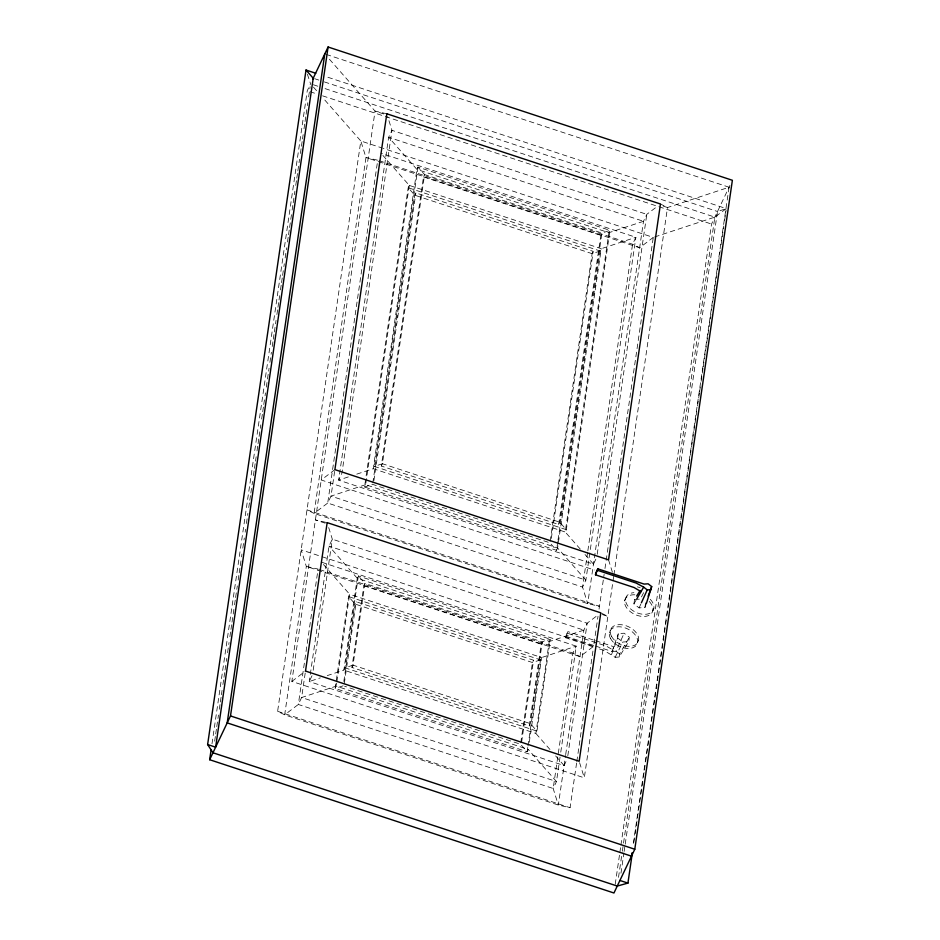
<?xml version="1.0" encoding="UTF-8"?>
<svg xmlns="http://www.w3.org/2000/svg" width="940" height="940" viewBox="0 0 940 940"><rect width="100%" height="100%" fill="white"/><g stroke="black" fill="none" stroke-linecap="round" stroke-linejoin="round"><path stroke-width="0.7" stroke-dasharray="4.7 3.53" d="M211.993 743.752L307.251 90.769L310.318 84.342M214.661 741.167L215.507 735.362M215.718 733.905L216.564 728.101M216.776 726.655L218.468 715.046M219.314 709.242L220.16 703.437M220.371 701.98L221.217 696.176M221.429 694.731L222.063 690.371M222.921 684.567L223.767 678.762M223.979 677.317L224.825 671.513M225.036 670.056L226.094 662.806M226.305 661.349L226.728 658.447M227.574 652.642L229.055 642.49M229.9 636.686L230.746 630.881M230.958 629.436L231.804 623.631M232.016 622.174L234.342 606.218M234.554 604.761L235.4 598.956M235.623 597.511L237.315 585.902M238.161 580.097L239.007 574.293M239.218 572.836L240.064 567.032M240.276 565.586L241.333 558.325M241.545 556.88L241.968 553.977M242.814 548.173L244.294 538.009M245.14 532.205L245.563 529.302M246.409 523.498L247.89 513.346M248.736 507.541L249.594 501.737M249.805 500.28L250.651 494.475M250.863 493.03L252.555 481.421M253.4 475.616L254.246 469.812M254.458 468.367L255.304 462.562M255.516 461.105L256.15 456.758M256.996 450.953L257.842 445.149M258.054 443.692L258.899 437.887M259.111 436.442L260.803 424.833M261.649 419.029L262.507 413.224M262.718 411.767L263.564 405.963M263.776 404.517L264.833 397.256M265.045 395.811L265.468 392.908M266.314 387.104L268.429 372.593M268.64 371.136L269.063 368.233M269.909 362.429L271.39 352.277M272.236 346.472L273.082 340.668M273.293 339.223L274.139 333.418M274.351 331.961L276.055 320.352M276.901 314.548L277.747 308.743M277.958 307.298L278.804 301.493M279.016 300.036L279.65 295.689M280.496 289.884L281.342 284.08M281.554 282.623L282.399 276.818M282.611 275.373L283.668 268.112M283.88 266.666L284.303 263.764M285.149 257.959L286.63 247.796M287.476 241.991L288.322 236.187M288.545 234.742L289.391 228.937M289.602 227.48L291.929 211.524M292.14 210.067L292.986 204.262M293.198 202.817L294.89 191.208M295.736 185.403L296.582 179.599M296.793 178.154L297.639 172.349M297.851 170.892L299.543 159.283M300.389 153.479L301.235 147.674M301.446 146.229L302.304 140.424M302.515 138.967L303.15 134.62M303.996 128.815L304.842 123.011M305.054 121.554L305.899 115.749M306.111 114.304L307.169 107.043M307.38 105.597L307.803 102.695M308.649 96.891L310.13 86.727M576.596 763.033L570.075 807.718L558.325 805.051L284.667 714.835L277.617 711.298L360.819 140.988L323.125 98.124M613.691 576.408L584.304 777.827L291.846 681.418L375.048 111.108L328.647 58.339M305.206 673.04L301.634 697.527L298.321 704.471L284.667 714.835L306.322 566.397L301.176 549.841L320.669 556.269M334.616 471.41L331.021 496.109L327.707 503.053L314.054 513.404L307.004 509.88L599.462 606.3L587.7 603.633L314.054 513.404L365.965 157.544L360.819 140.988L381.711 147.874M313.185 670.267L332.313 539.184L328.448 526.764M336.649 683.251L335.134 688.433L527.129 751.73L528.233 749.415L336.238 686.118L301.634 697.527L556.48 781.551L553.178 788.495L558.325 805.051L565.574 755.466M336.861 681.817L349.633 594.256L321.386 562.132L576.232 646.144L560.264 755.619M343.829 681.477L355.12 604.067L356.225 601.753L533.556 660.209L521.641 741.918M372.804 482.902L414.775 195.214L415.868 192.9L593.199 251.356L551.24 539.055M344.31 683.462L356.225 601.753M373.909 480.587L415.868 192.9M549.971 749.486L535.847 733.423L536.952 731.109L550.346 639.235L542.274 641.902L530.36 723.612L529.255 725.927L351.924 667.459L363.839 585.749L364.943 583.435L358.352 575.95L357.259 578.264L343.852 670.126L327.238 675.602M580.297 549.136L565.234 532.005L566.327 529.69L609.99 230.382L601.917 233.05L559.746 522.194L558.642 524.508L381.311 466.04L423.494 176.896L424.586 174.582L418.006 167.097L416.902 169.412L373.239 468.707L355.238 474.641M520.748 742.8L532.451 662.524L533.556 660.209M550.135 541.37L592.106 253.671L593.199 251.356M529.255 725.927L541.182 644.217L542.274 641.902L364.943 583.435L353.029 665.144L351.924 667.459M558.642 524.508L600.824 235.364L601.917 233.05L424.586 174.582L382.416 463.726L381.311 466.04M527.751 747.429L527.129 751.73L520.537 744.233L344.592 686.235M527.963 745.984L540.524 659.868L541.628 657.553L576.232 646.144L572.93 653.089L558.008 755.361M557.784 541.593L556.515 550.311L364.52 487.014L408.183 187.718L409.288 185.403L382.909 155.417M557.996 540.136L600.178 251.015L601.271 248.701L635.875 237.291L585.867 580.133L582.553 587.065L587.7 603.633L643.5 221.3L646.802 214.355L658.188 205.719M529.279 742.236L541.628 657.553L349.633 594.256L348.54 596.571L335.134 688.433L343.206 685.777M593.081 646.837L565.528 637.755L565.751 636.239L567.901 631.598L594.256 640.293M565.528 637.755L567.901 631.598M557.796 756.806L553.178 788.495L298.321 704.471L318.084 569.076L306.322 566.397L579.968 656.625L593.634 646.262L598.005 616.288M587.641 552.203L582.553 587.065L327.707 503.053L377.727 160.223L365.965 157.544L639.623 247.772L653.277 237.409L383.097 148.344M587.853 550.758L632.573 244.236L635.875 237.291L381.029 153.279M560.052 757.064L556.48 781.551L528.233 749.415M565.68 754.609L583.846 630.152L587.159 623.208L598.545 614.572M567.819 755.725L587.159 623.208L332.313 539.184L329 546.128L309.248 681.535L564.094 765.548L567.408 758.604M597.217 554.283L646.802 214.355L391.957 130.331L387.668 116.537M576.808 761.588L593.422 647.707M599.05 609.155L604.126 574.34M604.972 568.536L653.277 237.409M613.902 574.963L667.506 207.529L729.076 187.225L632.961 846.012M611.552 654.522L617.662 638.013L618.309 633.607L624.136 633.219L629.33 637.238L628.684 641.644L619.155 657.025L615.136 657.295L604.103 650.468L598.592 648.659M619.155 657.025L619.601 653.982L629.33 637.238M646.391 603.386L644.934 607.51L639.106 607.898L633.913 603.868L634.559 599.462L635.957 597.206M644.934 607.51L645.58 603.092L643.5 601.494M615.218 884.293L619.66 853.826M619.871 852.369L620.717 846.564M620.929 845.119L711.533 224.061L729.922 185.439M618.52 877.349L622.127 852.686M622.339 851.229L714.846 217.117L726.326 208.609L325.498 76.469M620.976 873.201L623.937 852.886M624.148 851.44L624.994 845.636M625.218 844.179L717.502 211.512L726.326 208.609M633.854 842.487L634.911 835.237M635.123 833.78L637.238 819.281M637.449 817.823L639.564 803.324M639.776 801.867L641.891 787.368M642.102 785.911L643.16 778.661M643.371 777.216L644.229 771.411M644.441 769.966L645.498 762.704M645.709 761.259L647.825 746.748M648.036 745.303L650.151 730.791M650.363 729.346L652.477 714.835M652.689 713.389L653.746 706.14M653.958 704.683L654.804 698.89M655.016 697.433L656.073 690.183M656.284 688.726L658.4 674.227M658.611 672.77L660.726 658.27M660.938 656.825L663.053 642.314M663.264 640.868L665.379 626.357M665.591 624.912L666.648 617.65M666.86 616.205L668.986 601.706M669.198 600.249L671.313 585.749M671.524 584.292L673.639 569.793M673.851 568.336L675.966 553.836M676.177 552.379L677.235 545.13M677.446 543.684L679.561 529.173M679.773 527.728L681.888 513.216M682.099 511.771L684.214 497.26M684.426 495.815L686.541 481.304M686.752 479.858L687.81 472.609M688.021 471.152L688.867 465.347M689.079 463.902L690.148 456.652M690.36 455.195L692.475 440.696M692.686 439.238L693.743 431.989M693.955 430.544L694.801 424.739M695.013 423.282L696.705 411.685M697.55 405.88L699.454 392.826M699.666 391.381L700.3 387.022M701.146 381.217L703.05 368.163M703.261 366.718L705.376 352.206M705.587 350.761L707.702 336.25M707.914 334.805L710.029 320.305M710.241 318.848L711.298 311.598M711.51 310.141L713.636 295.642M713.848 294.185L715.963 279.685M716.174 278.24L717.232 270.978M717.443 269.533L718.289 263.729M718.501 262.284L720.193 250.675M721.039 244.87L723.788 226.011M724.634 220.219L726.115 210.055M595.666 646.097L611.987 651.479L618.309 633.607M611.987 651.479L616.017 651.209L624.136 633.219M639.106 607.898L640.845 604.032M312.01 675.743L309.248 681.535L320.317 677.881M348.317 476.921L338.635 480.117L341.937 473.173L391.957 130.331L388.643 137.275L338.635 480.117L593.481 564.129L596.242 558.348M609.343 632.961L610.366 630.834M624.595 600.954L625.605 598.827M637.637 642.29L638.648 640.164M652.877 610.272L653.888 608.145M643.606 592.717L640.387 599.074L634.559 599.462M615.136 657.295L622.856 642.032L628.684 641.644M633.913 603.868L636.051 600.19M334.899 469.636L321.233 479.999L594.197 569.981M291.846 681.418L305.512 671.054M654.651 236.962L714.846 217.117L324.5 88.431M386.81 113.775L375.048 111.108L384.801 114.316M325.851 522.335L315.405 519.961L325.158 523.169M326.18 54.402L729.076 187.225M314.618 78.69L318.801 80.076M324.37 81.909L717.502 211.512M313.337 84.753L318.919 86.586M663.334 206.142L667.506 207.529L660.456 203.992M310.036 91.697L317.003 93.988M322.585 95.833L383.92 116.055M385.318 116.513L711.533 224.061M379.114 160.681L632.573 244.236L639.623 247.772M423.494 176.896L600.824 235.364M637.367 586.83L640.14 587.735M602.293 614.537L607.863 616.382L600.813 612.845M595.643 640.739L613.679 646.685L613.186 650.104L606.23 646.015L567.654 633.302M565.751 636.239L594.315 645.651M322.068 556.727L593.634 646.262M319.471 569.534L572.93 653.089L579.968 656.625M363.839 585.749L541.182 644.217M277.617 711.298L570.075 807.718M617.662 638.013L622.856 642.032M616.017 651.209L619.601 653.982M313.455 87.126L317.321 91.521M585.009 554.494L593.481 564.129M555.622 755.913L564.094 765.548M307.38 74.178L310.553 83.825M608.544 559.852L612.41 572.272M579.592 762.657L584.304 777.827M649.246 601.436A15.064 9.647 25.5 0 1 646.332 616.205A15.064 9.647 25.5 0 1 625.582 606.112A15.064 9.647 25.5 0 1 635.71 594.856M650.269 599.309A15.064 9.647 25.5 0 1 648.165 613.879A15.064 9.647 25.5 0 1 627.462 605.477A15.064 9.647 25.5 0 1 633.913 592.67M409.288 185.403L365.625 484.699L364.52 487.014L372.593 484.359L549.923 542.815L556.515 550.311L557.608 547.996L601.271 248.701L409.288 185.403M358.352 575.95L344.957 667.811L343.852 670.126L535.847 733.423L549.242 641.55L550.346 639.235L358.352 575.95M418.006 167.097L374.343 466.393L373.239 468.707L565.234 532.005L608.897 232.697L609.99 230.382L418.006 167.097M643.5 221.3L608.897 232.697L416.902 169.412L388.643 137.275L643.5 221.3M600.178 251.015L592.106 253.671L414.775 195.214L408.183 187.718L600.178 251.015M382.416 463.726L374.343 466.393L566.327 529.69L559.746 522.194L382.416 463.726M365.625 484.699L331.021 496.109L585.867 580.133L557.608 547.996L365.625 484.699M353.029 665.144L344.957 667.811L536.952 731.109L530.36 723.612L353.029 665.144M583.846 630.152L549.242 641.55L357.259 578.264L329 546.128L583.846 630.152M540.524 659.868L532.451 662.524L355.12 604.067L348.54 596.571L540.524 659.868M611.541 636.357A15.064 9.647 25.5 0 0 636.039 644.429A15.064 9.647 25.5 0 0 625.934 625.699A15.064 9.647 25.5 0 0 611.541 636.357M610.53 638.483A15.064 9.647 25.5 0 0 635.029 646.556A15.064 9.647 25.5 0 0 624.924 627.826A15.064 9.647 25.5 0 0 610.53 638.483"/><path stroke-width="1.41" d="M632.373 852.639L627.932 883.095L617.251 886.056L212.969 752.775L207.623 744.539L306.017 70.042L315.758 73.261M312.762 79.183L328.095 47L732.377 180.28L634.794 849.231L613.949 893L209.655 759.72L211.148 749.556M324.782 53.944L227.198 722.884L631.48 856.175L631.903 853.273M209.655 759.72L230.5 715.939L328.095 47M641.033 591.613L634.077 587.524L595.502 574.81L595.749 573.106L597.84 568.829L644.076 584.081L648.107 583.811L651.69 586.584L646.391 603.386M595.502 574.81L597.84 568.829M648.13 596.219L651.69 586.584M641.421 602.752L647.225 589.897L651.255 589.627M636.768 598.968L643.641 587.124L636.192 583.07L597.629 570.357M636.65 596.089L640.14 590.449M230.5 715.939L634.794 849.231M207.623 744.539L215.636 747.171L313.22 78.231L306.017 70.042M619.918 880.463L627.932 883.095M643.641 587.124L647.225 589.897M327.167 522.628L305.512 671.054L579.158 761.271L600.813 612.845L327.167 522.628M386.81 113.775L334.899 469.636L608.544 559.852L660.456 203.992L386.81 113.775"/></g></svg>
